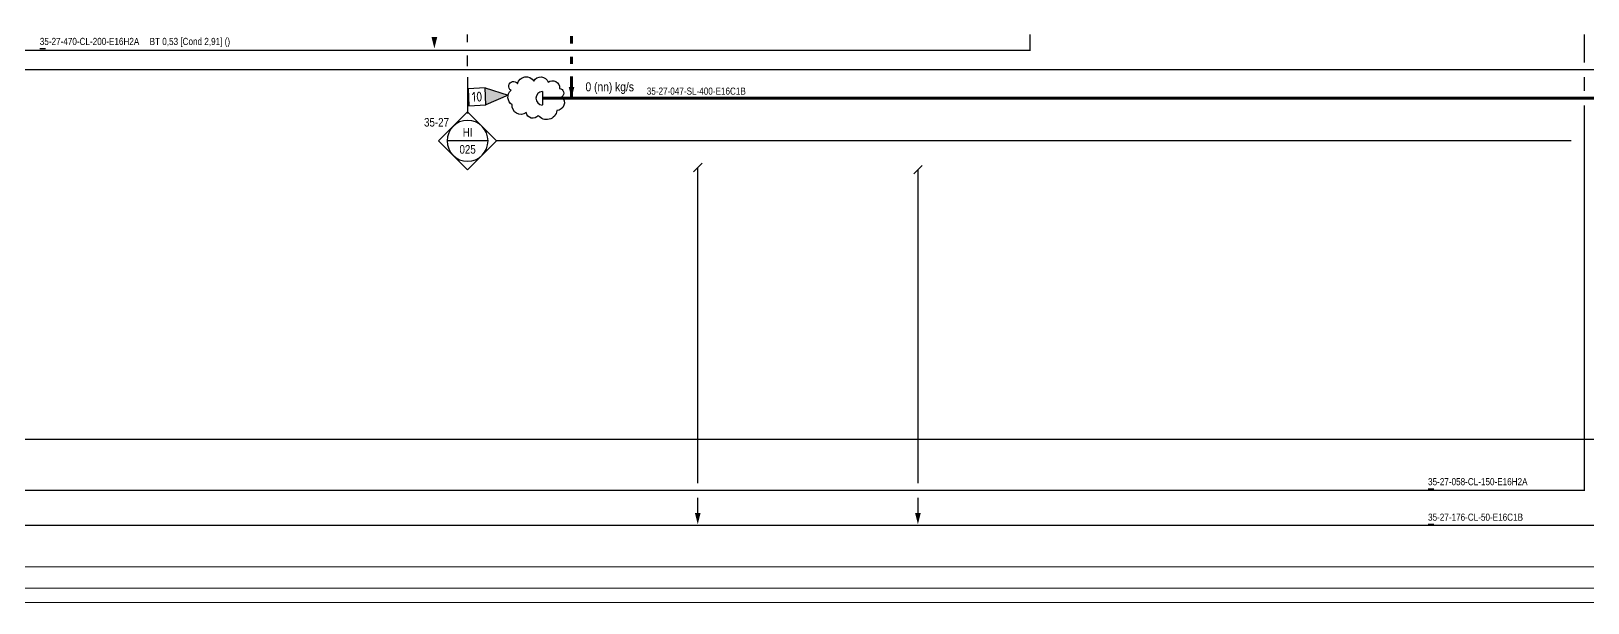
# Model space of a CAD drawing. Header units: millimetres. Extents: x -415 to 12957, y -5 to 599.
# Drawn here: x 1983 to 2531, y 0 to 201 of the extents above; entities that cross this region are included whole.
import ezdxf
from ezdxf.enums import TextEntityAlignment as Align

# ---------------------------------------------------------------- set-up
doc = ezdxf.new("R2010")
doc.units = ezdxf.units.MM
doc.header["$LTSCALE"] = 10
doc.header["$MEASUREMENT"] = 0
doc.layers.get('0').update_dxf_attribs({"linetype": 'CONTINUOUS'})
doc.layers.add('BALANSSI', color=3, linetype='CONTINUOUS', lineweight=25)
for name, color, linetype in [('P-A-SHEET', 3, 'CONTINUOUS'), ('P-COND', 4, 'CONTINUOUS'), ('P-INSTRPOS', 7, 'CONTINUOUS'), ('P-INSTRPOS_TEXTS', 7, 'CONTINUOUS'), ('P-INSTRU', 7, 'CONTINUOUS'), ('P-LINEPOS', 7, 'CONTINUOUS'), ('P-REVISIONS', 1, 'CONTINUOUS'), ('P-STEAM1', 6, 'CONTINUOUS'), ('P-SYMB', 7, 'CONTINUOUS'), ('P-WATER', 3, 'CONTINUOUS'), ('VEDENEROTTIMET', 7, 'CONTINUOUS')]:
    doc.layers.add(name, color=color, linetype=linetype)
doc.styles.add('ARIAL', font='ARIALN.TTF')
doc.styles.add('CTS_REV', font='isocp.shx')
doc.styles.get("Standard").update_dxf_attribs({"font": 'ARIALN.TTF'})

# ---------------------------------------------------------------- blocks, each defined once
blk = doc.blocks.new('PPI_1100A')
at = {"color": 0, "linetype": 'ByBlock'}
blk.add_line((0, 0), (2, 0), dxfattribs=at)
blk = doc.blocks.new('PPI_1207A')
at = {"color": 0, "linetype": 'ByBlock'}
for p, q in [((-8.5, 0), (0, 8.5)), ((0, 8.5), (8.5, 0)), ((0, -8.5), (-8.5, 0)), ((-6, 0), (6, 0)), ((8.5, 0), (0, -8.5))]:
    blk.add_line(p, q, dxfattribs=at)
blk.add_circle((0, 0), 6, dxfattribs=at)
blk = doc.blocks.new('P7A1305')
at = {"color": 0, "linetype": 'ByBlock'}
blk.add_solid([(-4, -1), (-4, 1), (0, 0)], dxfattribs=at)
blk = doc.blocks.new('P7A1372')
at = {"color": 0, "linetype": 'ByBlock'}
blk.add_lwpolyline([(-14, 3), (-14, -3), (-8, -3), (-8, 3)], close=True, dxfattribs=at)
blk.add_lwpolyline([(-8, 3), (0, 0), (-8, -3)], dxfattribs=at)
blk.add_solid([(-8, -3), (-8, 3), (0, 0)], dxfattribs=at)
at = {"color": 7, "linetype": 'Continuous', "style": 'CTS_REV'}
blk.add_attdef('A', text='', height=3.5, dxfattribs=at).set_placement((-11, 0), align=Align.MIDDLE)
blk = doc.blocks.new('P7A1304')
at = {"color": 0, "linetype": 'ByBlock'}
blk.add_line((1.5, 1.5), (-1.5, -1.5), dxfattribs=at)

msp = doc.modelspace()

# ---------------------------------------------------------------- linework, layer by layer
at = {"layer": 'P-A-SHEET', "color": 7, "const_width": 0.35}
for points in [[(-410, 0), (12952.06, 0), (12952.06, 594), (-410, 594)], [(-405, 5), (12947.06, 5), (12947.06, 589), (-405, 589)]]:
    msp.add_lwpolyline(points, close=True, dxfattribs=at)
at = {"layer": 'P-COND', "const_width": 0.5}
msp.add_lwpolyline([(-130.72, 27.08), (2740, 27.14), (2755, 27.14), (5492.84, 27.23), (5492.84, 295), (6065.89, 295), (6065.89, 213.23)], dxfattribs=at)
at = {"layer": 'P-COND', "linetype": 'Continuous', "const_width": 0.5}
for points in [[(1240.79, 194.36), (2334.91, 194.36), (2334.91, 200)], [(2529.99, 200), (2529.99, 190)], [(1248.29, 187.51), (2672.59, 187.53)], [(2529.99, 185), (2529.99, 180)], [(2529.99, 175), (2529.99, 39.42), (1465.42, 39.42)], [(2217.94, 153.11), (2217.94, 41.92)], [(2295.44, 152.34), (2295.44, 41.92)], [(2217.94, 36.92), (2217.94, 31.5)], [(2295.44, 36.92), (2295.44, 31.5)]]:
    msp.add_lwpolyline(points, dxfattribs=at)
at = {"layer": 'P-INSTRU'}
for points in [[(1362.79, 103.98), (1514.84, 103.98), (1514.84, 57.5), (5356.15, 57.5), (5356.15, 287.5), (6120.51, 287.5)], [(2525.33, 162.5), (2147.13, 162.5)]]:
    msp.add_lwpolyline(points, dxfattribs=at)
at = {"layer": 'P-INSTRU', "linetype": 'Continuous'}
for points in [[(2136.93, 197.2), (2136.93, 199.88)], [(2136.93, 188.8), (2136.93, 192.57)], [(2136.93, 184.93), (2136.93, 172.11)]]:
    msp.add_lwpolyline(points, dxfattribs=at)
at = {"layer": 'P-REVISIONS'}
msp.add_lwpolyline([(2152.22, 180.29, -1.247196), (2154.48, 182.62, 0.471988), (2154.48, 182.62, -0.666667), (2160.24, 183.55, 0.557237), (2160.24, 183.55, -0.666667), (2165.27, 183.14, 0.727125), (2165.27, 183.14, -0.666667), (2169.28, 180.98, 1.104071), (2169.28, 180.98, -0.666667), (2170.1, 178, 2.899887), (2170.1, 178, -0.666667), (2168.36, 173.17, 42.100834), (2168.36, 173.17, -0.666667), (2161.78, 171.43, -2.027137), (2161.78, 171.43, -0.666667), (2157.56, 172.46, -1.169249), (2157.56, 172.46, -0.666667), (2152.63, 175.23, -0.88909), (2152.63, 175.23, -0.505403), (2152.22, 180.29, -0.118208), (2152.22, 180.29, -0.118208)], format="xyb", dxfattribs=at)
at = {"layer": 'P-STEAM1', "linetype": 'Continuous', "const_width": 1}
for points in [[(2173.52, 196.75), (2173.52, 199.42)], [(2173.52, 189.5), (2173.52, 192.17)], [(2163.38, 177.5), (2163.38, 177.5), (4271.61, 177.5), (4271.61, 182.5)], [(2173.52, 177.06), (2173.52, 185.25)]]:
    msp.add_lwpolyline(points, dxfattribs=at)
at = {"layer": 'P-WATER', "const_width": 0.35}
msp.add_lwpolyline([(-315, 12.5), (6789.82, 12.5)], dxfattribs=at)
at = {"layer": 'VEDENEROTTIMET'}
msp.add_lwpolyline([(2163.38, 175.12), (2163.38, 179.88)], dxfattribs=at)
msp.add_lwpolyline([(2163.38, 175.12), (2163.38, 179.88)], dxfattribs=at)
msp.add_arc((2163.38, 177.5), 2.39, 93.296, 266.704, dxfattribs=at)

# ---------------------------------------------------------------- block references
at = {"layer": 'P-INSTRPOS', "color": 140, "xscale": -1.2, "yscale": 1.2, "zscale": 1.2}
msp.add_blockref('PPI_1207A', (2136.93, 162.5), dxfattribs=at)
at = {"layer": 'P-LINEPOS', "color": 140}
for p in [(1986.35, 195), (2200, 177.5), (2474.99, 40), (2474.99, 27.5)]:
    msp.add_blockref('PPI_1100A', p, dxfattribs=at)
at = {"layer": 'P-REVISIONS', "rotation": 3.163339859637924}
msp.add_blockref('P7A1372', (2151.22, 178.63), dxfattribs=at).add_auto_attribs({'A': '10'})
at = {"layer": 'P-SYMB'}
for name, p, rotation in [('P7A1305', (2125.24, 195), 270), ('P7A1305', (2173.52, 177.5), 270), ('P7A1304', (2217.94, 153.11), 359.4344356633409), ('P7A1305', (2217.94, 27.5), 270), ('P7A1305', (2295.44, 27.5), 270)]:
    msp.add_blockref(name, p, dxfattribs=dict(at, rotation=rotation))
msp.add_blockref('P7A1304', (2295.44, 152.34), dxfattribs=at)

# ---------------------------------------------------------------- texts
at = {"layer": 'BALANSSI', "linetype": 'Continuous'}
msp.add_text('0 (nn) kg/s', height=3.15, dxfattribs=at).set_placement((2178.43, 179.95))
at = {"layer": 'P-INSTRPOS_TEXTS', "style": 'ARIAL'}
msp.add_text('35-27', height=3, dxfattribs=at).set_placement((2130.38, 167.54), align=Align.RIGHT)
for s, p in [('HI', (2136.93, 165.5)), ('025', (2136.93, 159.5))]:
    msp.add_text(s, height=3, dxfattribs=at).set_placement(p, align=Align.MIDDLE)
at = {"layer": 'P-LINEPOS', "color": 140, "style": 'ARIAL'}
for s, p in [('35-27-470-CL-200-E16H2A', (1986.35, 197.5)), ('BT 0,53 [Cond 2,91] ()', (2024.99, 197.5)), ('35-27-047-SL-400-E16C1B', (2200, 180)), ('35-27-058-CL-150-E16H2A', (2474.99, 42.5)), ('35-27-176-CL-50-E16C1B', (2474.99, 30))]:
    msp.add_text(s, height=2.5, dxfattribs=at).set_placement(p, align=Align.MIDDLE_LEFT)

doc.saveas('drawing.dxf')
